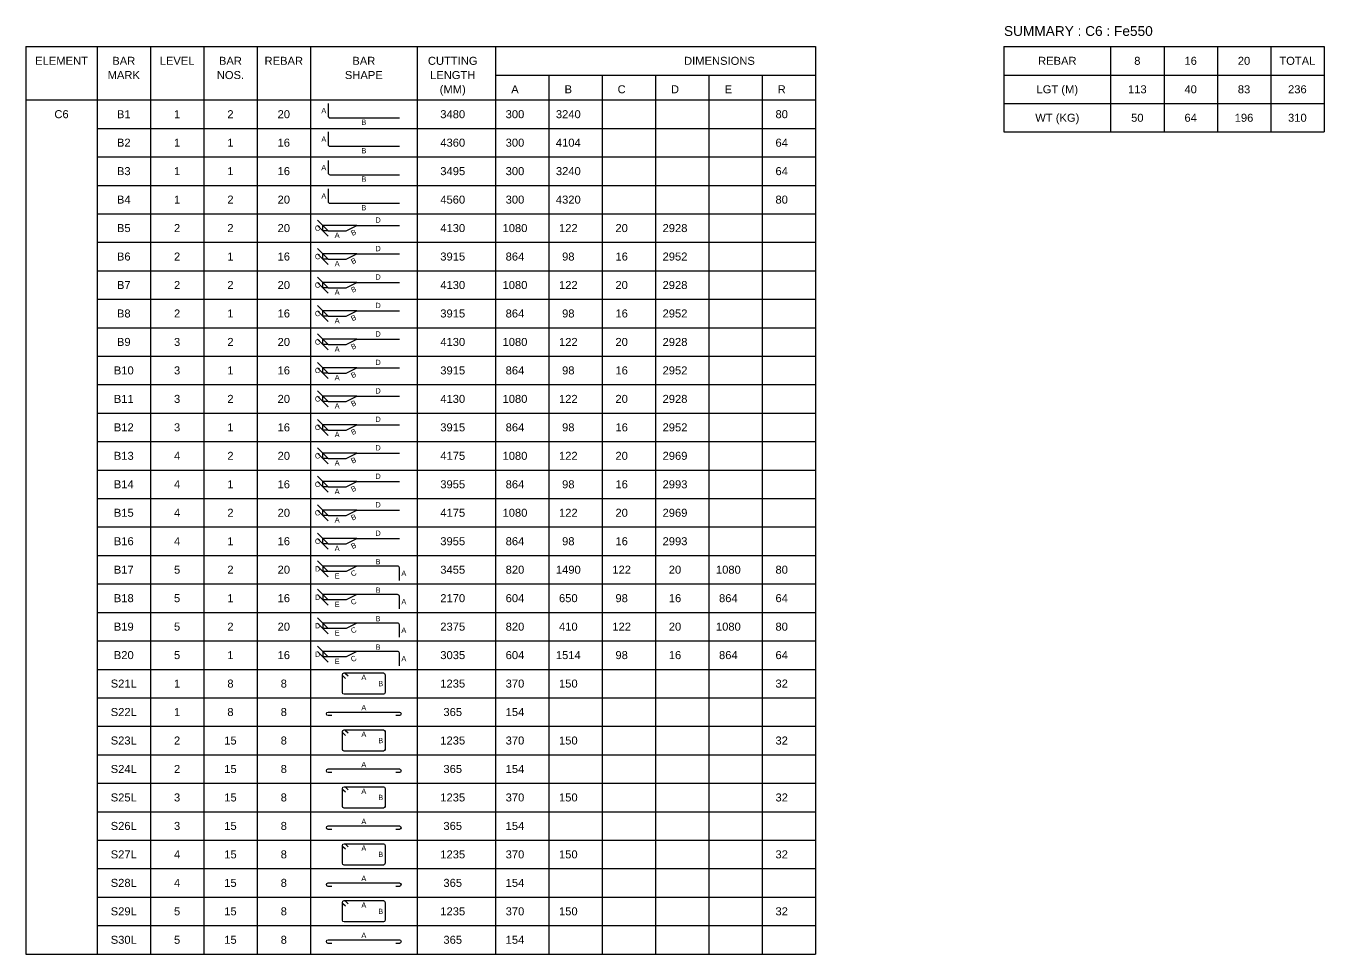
# Model space of a CAD drawing. Header units: inches. Extents: x -14050 to 64750, y -1525 to 593364.
# Drawn here: x 28250 to 64750, y 302028 to 328107 of the extents above; entities that cross this region are included whole.
import ezdxf
from ezdxf.enums import TextEntityAlignment as Align

# ---------------------------------------------------------------- set-up
doc = ezdxf.new("R2010")
doc.units = ezdxf.units.IN
doc.header["$MEASUREMENT"] = 0
for name, color, linetype in [('Dim', 31, 'Continuous'), ('Reinforcement', 130, 'Continuous'), ('Schedule Border', 60, 'Continuous'), ('Schedule Header', 4, 'Continuous'), ('Text', 31, 'Continuous')]:
    doc.layers.add(name, color=color, linetype=linetype)
doc.styles.add('SC-BBS1', font='SansSerif')
doc.styles.get("Standard").update_dxf_attribs({"font": 'txt.shx'})
doc.dimstyles.new('SCBBSDim', dxfattribs={"dimtxt": 225, "dimasz": 0.18, "dimexe": 0, "dimexo": 0, "dimgap": 0, "dimtad": 1, "dimtoh": 1, "dimdec": 0, "dimzin": 0, "dimdsep": 46, "dimtxsty": 'Standard', "dimtsz": 150, "dimcen": 0.09, "dimclrd": 8, "dimclre": 8, "dimclrt": 3, "dimadec": 0, "dimazin": 0, "dimtfac": 1, "dimtdec": 0, "dimtix": 1, "dimtofl": 0, "dimtmove": 0, "dimatfit": 3, "dimfxl": 1, "dimtolj": 1, "dimtzin": 0, "dimarcsym": 0})

# ---------------------------------------------------------------- blocks, each defined once
blk = doc.blocks.new('*D76')
at = {"color": 8, "linetype": 'ByBlock', "lineweight": -2}
for p, q in [((36750, 322353), (36450, 322653)), ((36450, 322503), (36750, 322203)), ((37550, 322503), (36600, 322503)), ((36600, 322353), (36600, 322503)), ((36750, 322353), (36600, 322353))]:
    blk.add_line(p, q, dxfattribs=at)
at = {"layer": 'DEFPOINTS', "color": 31}
for p in [(36600, 322353), (36750, 322353), (37550, 322503)]:
    blk.add_point(p, dxfattribs=at)
blk = doc.blocks.new('*D77')
at = {"color": 8, "linetype": 'ByBlock', "lineweight": -2}
for p, q in [((36750, 321553), (36450, 321853)), ((36450, 321703), (36750, 321403)), ((37550, 321703), (36600, 321703)), ((36600, 321553), (36600, 321703)), ((36750, 321553), (36600, 321553))]:
    blk.add_line(p, q, dxfattribs=at)
at = {"layer": 'DEFPOINTS', "color": 31}
for p in [(37550, 321703), (36600, 321553), (36750, 321553)]:
    blk.add_point(p, dxfattribs=at)
blk = doc.blocks.new('*D78')
at = {"color": 8, "linetype": 'ByBlock', "lineweight": -2}
for p, q in [((36750, 320753), (36450, 321053)), ((36450, 320903), (36750, 320603)), ((37550, 320903), (36600, 320903)), ((36600, 320753), (36600, 320903)), ((36750, 320753), (36600, 320753))]:
    blk.add_line(p, q, dxfattribs=at)
at = {"layer": 'DEFPOINTS', "color": 31}
for p in [(37550, 320903), (36600, 320753), (36750, 320753)]:
    blk.add_point(p, dxfattribs=at)
blk = doc.blocks.new('*D79')
at = {"color": 8, "linetype": 'ByBlock', "lineweight": -2}
for p, q in [((36750, 319953), (36450, 320253)), ((36450, 320103), (36750, 319803)), ((37550, 320103), (36600, 320103)), ((36600, 319953), (36600, 320103)), ((36750, 319953), (36600, 319953))]:
    blk.add_line(p, q, dxfattribs=at)
at = {"layer": 'DEFPOINTS', "color": 31}
for p in [(36600, 319953), (36750, 319953), (37550, 320103)]:
    blk.add_point(p, dxfattribs=at)
blk = doc.blocks.new('*D80')
at = {"color": 8, "linetype": 'ByBlock', "lineweight": -2}
for p, q in [((36750, 319153), (36450, 319453)), ((36450, 319303), (36750, 319003)), ((37550, 319303), (36600, 319303)), ((36600, 319153), (36600, 319303)), ((36750, 319153), (36600, 319153))]:
    blk.add_line(p, q, dxfattribs=at)
at = {"layer": 'DEFPOINTS', "color": 31}
for p in [(36600, 319153), (36750, 319153), (37550, 319303)]:
    blk.add_point(p, dxfattribs=at)
blk = doc.blocks.new('*D81')
at = {"color": 8, "linetype": 'ByBlock', "lineweight": -2}
for p, q in [((36750, 318353), (36450, 318653)), ((36450, 318503), (36750, 318203)), ((37550, 318503), (36600, 318503)), ((36600, 318353), (36600, 318503)), ((36750, 318353), (36600, 318353))]:
    blk.add_line(p, q, dxfattribs=at)
at = {"layer": 'DEFPOINTS', "color": 31}
for p in [(36600, 318353), (36750, 318353), (37550, 318503)]:
    blk.add_point(p, dxfattribs=at)
blk = doc.blocks.new('*D82')
at = {"color": 8, "linetype": 'ByBlock', "lineweight": -2}
for p, q in [((36750, 317553), (36450, 317853)), ((36450, 317703), (36750, 317403)), ((37550, 317703), (36600, 317703)), ((36600, 317553), (36600, 317703)), ((36750, 317553), (36600, 317553))]:
    blk.add_line(p, q, dxfattribs=at)
at = {"layer": 'DEFPOINTS', "color": 31}
for p in [(36600, 317553), (36750, 317553), (37550, 317703)]:
    blk.add_point(p, dxfattribs=at)
blk = doc.blocks.new('*D83')
at = {"color": 8, "linetype": 'ByBlock', "lineweight": -2}
for p, q in [((36750, 316753), (36450, 317053)), ((36450, 316903), (36750, 316603)), ((37550, 316903), (36600, 316903)), ((36600, 316753), (36600, 316903)), ((36750, 316753), (36600, 316753))]:
    blk.add_line(p, q, dxfattribs=at)
at = {"layer": 'DEFPOINTS', "color": 31}
for p in [(37550, 316903), (36600, 316753), (36750, 316753)]:
    blk.add_point(p, dxfattribs=at)
blk = doc.blocks.new('*D84')
at = {"color": 8, "linetype": 'ByBlock', "lineweight": -2}
for p, q in [((36750, 315953), (36450, 316253)), ((36450, 316103), (36750, 315803)), ((37550, 316103), (36600, 316103)), ((36600, 315953), (36600, 316103)), ((36750, 315953), (36600, 315953))]:
    blk.add_line(p, q, dxfattribs=at)
at = {"layer": 'DEFPOINTS', "color": 31}
for p in [(37550, 316103), (36600, 315953), (36750, 315953)]:
    blk.add_point(p, dxfattribs=at)
blk = doc.blocks.new('*D85')
at = {"color": 8, "linetype": 'ByBlock', "lineweight": -2}
for p, q in [((36750, 315153), (36450, 315453)), ((36450, 315303), (36750, 315003)), ((37550, 315303), (36600, 315303)), ((36600, 315153), (36600, 315303)), ((36750, 315153), (36600, 315153))]:
    blk.add_line(p, q, dxfattribs=at)
at = {"layer": 'DEFPOINTS', "color": 31}
for p in [(36600, 315153), (36750, 315153), (37550, 315303)]:
    blk.add_point(p, dxfattribs=at)
blk = doc.blocks.new('*D86')
at = {"color": 8, "linetype": 'ByBlock', "lineweight": -2}
for p, q in [((36750, 314353), (36450, 314653)), ((36450, 314503), (36750, 314203)), ((37550, 314503), (36600, 314503)), ((36600, 314353), (36600, 314503)), ((36750, 314353), (36600, 314353))]:
    blk.add_line(p, q, dxfattribs=at)
at = {"layer": 'DEFPOINTS', "color": 31}
for p in [(36600, 314353), (36750, 314353), (37550, 314503)]:
    blk.add_point(p, dxfattribs=at)
blk = doc.blocks.new('*D87')
at = {"color": 8, "linetype": 'ByBlock', "lineweight": -2}
for p, q in [((36750, 313553), (36450, 313853)), ((36450, 313703), (36750, 313403)), ((37550, 313703), (36600, 313703)), ((36600, 313553), (36600, 313703)), ((36750, 313553), (36600, 313553))]:
    blk.add_line(p, q, dxfattribs=at)
at = {"layer": 'DEFPOINTS', "color": 31}
for p in [(36600, 313553), (36750, 313553), (37550, 313703)]:
    blk.add_point(p, dxfattribs=at)
blk = doc.blocks.new('*D88')
at = {"color": 8, "linetype": 'ByBlock', "lineweight": -2}
for p, q in [((36750, 312778), (36450, 313078)), ((36450, 312928), (36750, 312628)), ((37550, 312928), (36600, 312928)), ((36600, 312928), (36600, 312778)), ((37250, 312778), (36600, 312778))]:
    blk.add_line(p, q, dxfattribs=at)
at = {"layer": 'DEFPOINTS', "color": 31}
for p in [(36600, 312928), (37550, 312928), (37250, 312778)]:
    blk.add_point(p, dxfattribs=at)
blk = doc.blocks.new('*D89')
at = {"color": 8, "linetype": 'ByBlock', "lineweight": -2}
for p, q in [((36750, 311978), (36450, 312278)), ((36450, 312128), (36750, 311828)), ((37550, 312128), (36600, 312128)), ((36600, 312128), (36600, 311978)), ((37250, 311978), (36600, 311978))]:
    blk.add_line(p, q, dxfattribs=at)
at = {"layer": 'DEFPOINTS', "color": 31}
for p in [(36600, 312128), (37550, 312128), (37250, 311978)]:
    blk.add_point(p, dxfattribs=at)
blk = doc.blocks.new('*D90')
at = {"color": 8, "linetype": 'ByBlock', "lineweight": -2}
for p, q in [((36750, 311178), (36450, 311478)), ((36450, 311328), (36750, 311028)), ((37550, 311328), (36600, 311328)), ((36600, 311328), (36600, 311178)), ((37250, 311178), (36600, 311178))]:
    blk.add_line(p, q, dxfattribs=at)
at = {"layer": 'DEFPOINTS', "color": 31}
for p in [(36600, 311328), (37250, 311178), (37550, 311328)]:
    blk.add_point(p, dxfattribs=at)
blk = doc.blocks.new('*D91')
at = {"color": 8, "linetype": 'ByBlock', "lineweight": -2}
for p, q in [((36750, 310378), (36450, 310678)), ((36450, 310528), (36750, 310228)), ((37550, 310528), (36600, 310528)), ((36600, 310528), (36600, 310378)), ((37250, 310378), (36600, 310378))]:
    blk.add_line(p, q, dxfattribs=at)
at = {"layer": 'DEFPOINTS', "color": 31}
for p in [(36600, 310528), (37250, 310378), (37550, 310528)]:
    blk.add_point(p, dxfattribs=at)

msp = doc.modelspace()

# ---------------------------------------------------------------- linework, layer by layer
at = {"layer": 'Reinforcement'}
for points in [[(36750, 325928), (36750, 325578, 0.5), (36800, 325528), (38750, 325528)], [(36750, 325128), (36750, 324778, 0.5), (36800, 324728), (38750, 324728)], [(36750, 324328), (36750, 323978, 0.5), (36800, 323928), (38750, 323928)], [(36750, 323528), (36750, 323178, 0.5), (36800, 323128), (38750, 323128)], [(38750, 312528), (38750, 312878, 0.5), (38700, 312928), (37550, 312928), (37250, 312778), (36750, 312778)], [(38750, 311728), (38750, 312078, 0.5), (38700, 312128), (37550, 312128), (37250, 311978), (36750, 311978)], [(38750, 310928), (38750, 311278, 0.5), (38700, 311328), (37550, 311328), (37250, 311178), (36750, 311178)], [(38750, 310128), (38750, 310478, 0.5), (38700, 310528), (37550, 310528), (37250, 310378), (36750, 310378)], [(37235.4, 309771.9), (37164.6, 309842.6, -0.1989124), (37150, 309878, -0.4142046), (37200, 309928, -0.1989044), (37235.4, 309913.4), (37306.1, 309842.6)], [(36850, 308728), (36750, 308728, -1), (36750, 308828), (38750, 308828, -1), (38750, 308728), (38650, 308728)], [(37235.4, 308171.9), (37164.6, 308242.6, -0.1989124), (37150, 308278, -0.4142046), (37200, 308328, -0.1989044), (37235.4, 308313.4), (37306.1, 308242.6)], [(36850, 307128), (36750, 307128, -1), (36750, 307228), (38750, 307228, -1), (38750, 307128), (38650, 307128)], [(37235.4, 306571.9), (37164.6, 306642.6, -0.1989124), (37150, 306678, -0.4142046), (37200, 306728, -0.1989044), (37235.4, 306713.4), (37306.1, 306642.6)], [(36850, 305528), (36750, 305528, -1), (36750, 305628), (38750, 305628, -1), (38750, 305528), (38650, 305528)], [(37235.4, 304971.9), (37164.6, 305042.6, -0.1989124), (37150, 305078, -0.4142046), (37200, 305128, -0.1989044), (37235.4, 305113.4), (37306.1, 305042.6)], [(36850, 303928), (36750, 303928, -1), (36750, 304028), (38750, 304028, -1), (38750, 303928), (38650, 303928)], [(37235.4, 303371.9), (37164.6, 303442.6, -0.1989124), (37150, 303478, -0.4142046), (37200, 303528, -0.1989044), (37235.4, 303513.4), (37306.1, 303442.6)], [(36850, 302328), (36750, 302328, -1), (36750, 302428), (38750, 302428, -1), (38750, 302328), (38650, 302328)]]:
    msp.add_lwpolyline(points, format="xyb", dxfattribs=at)
for points in [[(36750, 322353), (37250, 322353), (37550, 322503), (38750, 322503)], [(36750, 321553), (37250, 321553), (37550, 321703), (38750, 321703)], [(36750, 320753), (37250, 320753), (37550, 320903), (38750, 320903)], [(36750, 319953), (37250, 319953), (37550, 320103), (38750, 320103)], [(36750, 319153), (37250, 319153), (37550, 319303), (38750, 319303)], [(36750, 318353), (37250, 318353), (37550, 318503), (38750, 318503)], [(36750, 317553), (37250, 317553), (37550, 317703), (38750, 317703)], [(36750, 316753), (37250, 316753), (37550, 316903), (38750, 316903)], [(36750, 315953), (37250, 315953), (37550, 316103), (38750, 316103)], [(36750, 315153), (37250, 315153), (37550, 315303), (38750, 315303)], [(36750, 314353), (37250, 314353), (37550, 314503), (38750, 314503)], [(36750, 313553), (37250, 313553), (37550, 313703), (38750, 313703)]]:
    msp.add_lwpolyline(points, dxfattribs=at)
for points in [[(37150, 309878, -0.4142046), (37200, 309928), (38300, 309928, -0.4142046), (38350, 309878), (38350, 309378, -0.4142046), (38300, 309328), (37200, 309328, -0.4142046), (37150, 309378)], [(37150, 308278, -0.4142046), (37200, 308328), (38300, 308328, -0.4142046), (38350, 308278), (38350, 307778, -0.4142046), (38300, 307728), (37200, 307728, -0.4142046), (37150, 307778)], [(37150, 306678, -0.4142046), (37200, 306728), (38300, 306728, -0.4142046), (38350, 306678), (38350, 306178, -0.4142046), (38300, 306128), (37200, 306128, -0.4142046), (37150, 306178)], [(37150, 305078, -0.4142046), (37200, 305128), (38300, 305128, -0.4142046), (38350, 305078), (38350, 304578, -0.4142046), (38300, 304528), (37200, 304528, -0.4142046), (37150, 304578)], [(37150, 303478, -0.4142046), (37200, 303528), (38300, 303528, -0.4142046), (38350, 303478), (38350, 302978, -0.4142046), (38300, 302928), (37200, 302928, -0.4142046), (37150, 302978)]]:
    msp.add_lwpolyline(points, format="xyb", close=True, dxfattribs=at)
at = {"layer": 'Schedule Border'}
for p, q in [((28250, 327528), (50450, 327528)), ((28250, 327528), (28250, 302028)), ((30250, 327528), (30250, 302028)), ((31750, 327528), (31750, 302028)), ((33250, 327528), (33250, 302028)), ((34750, 327528), (34750, 302028)), ((36250, 327528), (36250, 302028)), ((39250, 327528), (39250, 302028)), ((41450, 327528), (41450, 302028)), ((50450, 327528), (50450, 302028)), ((55750, 327528), (64750, 327528)), ((55750, 327528), (55750, 325128)), ((58750, 327528), (58750, 325128)), ((60250, 327528), (60250, 325128)), ((61750, 327528), (61750, 325128)), ((63250, 327528), (63250, 325128)), ((64750, 327528), (64750, 325128)), ((41450, 326728), (50450, 326728)), ((42950, 326728), (42950, 302028)), ((44450, 326728), (44450, 302028)), ((45950, 326728), (45950, 302028)), ((47450, 326728), (47450, 302028)), ((48950, 326728), (48950, 302028)), ((55750, 326728), (64750, 326728)), ((28250, 326028), (50450, 326028)), ((55750, 325928), (64750, 325928)), ((30250, 325228), (50450, 325228)), ((55750, 325128), (64750, 325128)), ((30250, 324428), (50450, 324428)), ((30250, 323628), (50450, 323628)), ((30250, 322828), (50450, 322828)), ((30250, 322028), (50450, 322028)), ((30250, 321228), (50450, 321228)), ((30250, 320428), (50450, 320428)), ((30250, 319628), (50450, 319628)), ((30250, 318828), (50450, 318828)), ((30250, 318028), (50450, 318028)), ((30250, 317228), (50450, 317228)), ((30250, 316428), (50450, 316428)), ((30250, 315628), (50450, 315628)), ((30250, 314828), (50450, 314828)), ((30250, 314028), (50450, 314028)), ((30250, 313228), (50450, 313228)), ((30250, 312428), (50450, 312428)), ((30250, 311628), (50450, 311628)), ((30250, 310828), (50450, 310828)), ((30250, 310028), (50450, 310028)), ((30250, 309228), (50450, 309228)), ((30250, 308428), (50450, 308428)), ((30250, 307628), (50450, 307628)), ((30250, 306828), (50450, 306828)), ((30250, 306028), (50450, 306028)), ((30250, 305228), (50450, 305228)), ((30250, 304428), (50450, 304428)), ((30250, 303628), (50450, 303628)), ((30250, 302828), (50450, 302828)), ((28250, 302028), (50450, 302028))]:
    msp.add_line(p, q, dxfattribs=at)

# ---------------------------------------------------------------- texts
at = {"layer": 'Dim', "style": 'SC-BBS1'}
for s, p in [('A', (36625, 325728)), ('B', (37750, 325403)), ('A', (36625, 324928)), ('B', (37750, 324603)), ('A', (36625, 324128)), ('B', (37750, 323803)), ('A', (36625, 323328)), ('B', (37750, 323003)), ('D', (38150, 322653)), ('C', (36450, 322428)), ('A', (37000, 322228)), ('C', (36450, 321628)), ('D', (38150, 321853)), ('A', (37000, 321428)), ('C', (36450, 320828)), ('D', (38150, 321053)), ('A', (37000, 320628)), ('C', (36450, 320028)), ('D', (38150, 320253)), ('A', (37000, 319828)), ('D', (38150, 319453)), ('C', (36450, 319228)), ('A', (37000, 319028)), ('D', (38150, 318653)), ('C', (36450, 318428)), ('A', (37000, 318228)), ('D', (38150, 317853)), ('C', (36450, 317628)), ('A', (37000, 317428)), ('C', (36450, 316828)), ('D', (38150, 317053)), ('A', (37000, 316628)), ('C', (36450, 316028)), ('D', (38150, 316253)), ('A', (37000, 315828)), ('D', (38150, 315453)), ('C', (36450, 315228)), ('A', (37000, 315028)), ('D', (38150, 314653)), ('C', (36450, 314428)), ('A', (37000, 314228)), ('D', (38150, 313853)), ('C', (36450, 313628)), ('A', (37000, 313428)), ('D', (36450, 312853)), ('B', (38150, 313053)), ('E', (37000, 312653)), ('A', (38875, 312728)), ('D', (36450, 312053)), ('B', (38150, 312253)), ('E', (37000, 311853)), ('A', (38875, 311928)), ('B', (38150, 311453)), ('D', (36450, 311253)), ('E', (37000, 311053)), ('A', (38875, 311128)), ('B', (38150, 310653)), ('D', (36450, 310453)), ('E', (37000, 310253)), ('A', (38875, 310328)), ('A', (37750, 309803)), ('B', (38225, 309628)), ('A', (37750, 308953)), ('A', (37750, 308203)), ('B', (38225, 308028)), ('A', (37750, 307353)), ('A', (37750, 306603)), ('B', (38225, 306428)), ('A', (37750, 305753)), ('A', (37750, 305003)), ('B', (38225, 304828)), ('A', (37750, 304153)), ('A', (37750, 303403)), ('B', (38225, 303228)), ('A', (37750, 302553))]:
    msp.add_text(s, height=150, dxfattribs=at).set_placement(p, align=Align.MIDDLE_CENTER)
for s, p in [('B', (37462.5, 322303)), ('B', (37462.5, 321503)), ('B', (37462.5, 320703)), ('B', (37462.5, 319903)), ('B', (37462.5, 319103)), ('B', (37462.5, 318303)), ('B', (37462.5, 317503)), ('B', (37462.5, 316703)), ('B', (37462.5, 315903)), ('B', (37462.5, 315103)), ('B', (37462.5, 314303)), ('B', (37462.5, 313503)), ('C', (37462.5, 312728)), ('C', (37462.5, 311928)), ('C', (37462.5, 311128)), ('C', (37462.5, 310328))]:
    msp.add_text(s, height=150, rotation=26.56505, dxfattribs=at).set_placement(p, align=Align.MIDDLE_CENTER)
at = {"layer": 'Schedule Header', "style": 'SC-BBS1'}
msp.add_text('SUMMARY : C6 : Fe550', height=275, dxfattribs=at).set_placement((55750, 327828))
for s, p in [('ELEMENT', (29250, 327128)), ('BAR', (31000, 327128)), ('LEVEL', (32500, 327128)), ('BAR', (34000, 327128)), ('REBAR', (35500, 327128)), ('BAR', (37750, 327128)), ('CUTTING', (40250, 327128)), ('DIMENSIONS', (47750, 327128)), ('REBAR', (57250, 327128)), ('8', (59500, 327128)), ('16', (61000, 327128)), ('20', (62500, 327128)), ('TOTAL', (64000, 327128)), ('MARK', (31000, 326728)), ('NOS.', (34000, 326728)), ('SHAPE', (37750, 326728)), ('LENGTH', (40250, 326728)), ('(MM)', (40250, 326328)), ('A', (42000, 326328)), ('B', (43500, 326328)), ('C', (45000, 326328)), ('D', (46500, 326328)), ('E', (48000, 326328)), ('R', (49500, 326328)), ('LGT (M)', (57250, 326328)), ('WT (KG)', (57250, 325528))]:
    msp.add_text(s, height=225, dxfattribs=at).set_placement(p, align=Align.MIDDLE_CENTER)
at = {"layer": 'Text', "style": 'SC-BBS1'}
for s, p in [('113', (59500, 326328)), ('40', (61000, 326328)), ('83', (62500, 326328)), ('236', (64000, 326328)), ('C6', (29250, 325628)), ('B1', (31000, 325628)), ('1', (32500, 325628)), ('2', (34000, 325628)), ('20', (35500, 325628)), ('3480', (40250, 325628)), ('300', (42000, 325628)), ('3240', (43500, 325628)), ('80', (49500, 325628)), ('50', (59500, 325528)), ('64', (61000, 325528)), ('196', (62500, 325528)), ('310', (64000, 325528)), ('B2', (31000, 324828)), ('1', (32500, 324828)), ('1', (34000, 324828)), ('16', (35500, 324828)), ('4360', (40250, 324828)), ('300', (42000, 324828)), ('4104', (43500, 324828)), ('64', (49500, 324828)), ('B3', (31000, 324028)), ('1', (32500, 324028)), ('1', (34000, 324028)), ('16', (35500, 324028)), ('3495', (40250, 324028)), ('300', (42000, 324028)), ('3240', (43500, 324028)), ('64', (49500, 324028)), ('B4', (31000, 323228)), ('1', (32500, 323228)), ('2', (34000, 323228)), ('20', (35500, 323228)), ('4560', (40250, 323228)), ('300', (42000, 323228)), ('4320', (43500, 323228)), ('80', (49500, 323228)), ('B5', (31000, 322428)), ('2', (32500, 322428)), ('2', (34000, 322428)), ('20', (35500, 322428)), ('4130', (40250, 322428)), ('1080', (42000, 322428)), ('122', (43500, 322428)), ('20', (45000, 322428)), ('2928', (46500, 322428)), ('B6', (31000, 321628)), ('2', (32500, 321628)), ('1', (34000, 321628)), ('16', (35500, 321628)), ('3915', (40250, 321628)), ('864', (42000, 321628)), ('98', (43500, 321628)), ('16', (45000, 321628)), ('2952', (46500, 321628)), ('B7', (31000, 320828)), ('2', (32500, 320828)), ('2', (34000, 320828)), ('20', (35500, 320828)), ('4130', (40250, 320828)), ('1080', (42000, 320828)), ('122', (43500, 320828)), ('20', (45000, 320828)), ('2928', (46500, 320828)), ('B8', (31000, 320028)), ('2', (32500, 320028)), ('1', (34000, 320028)), ('16', (35500, 320028)), ('3915', (40250, 320028)), ('864', (42000, 320028)), ('98', (43500, 320028)), ('16', (45000, 320028)), ('2952', (46500, 320028)), ('B9', (31000, 319228)), ('3', (32500, 319228)), ('2', (34000, 319228)), ('20', (35500, 319228)), ('4130', (40250, 319228)), ('1080', (42000, 319228)), ('122', (43500, 319228)), ('20', (45000, 319228)), ('2928', (46500, 319228)), ('B10', (31000, 318428)), ('3', (32500, 318428)), ('1', (34000, 318428)), ('16', (35500, 318428)), ('3915', (40250, 318428)), ('864', (42000, 318428)), ('98', (43500, 318428)), ('16', (45000, 318428)), ('2952', (46500, 318428)), ('B11', (31000, 317628)), ('3', (32500, 317628)), ('2', (34000, 317628)), ('20', (35500, 317628)), ('4130', (40250, 317628)), ('1080', (42000, 317628)), ('122', (43500, 317628)), ('20', (45000, 317628)), ('2928', (46500, 317628)), ('B12', (31000, 316828)), ('3', (32500, 316828)), ('1', (34000, 316828)), ('16', (35500, 316828)), ('3915', (40250, 316828)), ('864', (42000, 316828)), ('98', (43500, 316828)), ('16', (45000, 316828)), ('2952', (46500, 316828)), ('B13', (31000, 316028)), ('4', (32500, 316028)), ('2', (34000, 316028)), ('20', (35500, 316028)), ('4175', (40250, 316028)), ('1080', (42000, 316028)), ('122', (43500, 316028)), ('20', (45000, 316028)), ('2969', (46500, 316028)), ('B14', (31000, 315228)), ('4', (32500, 315228)), ('1', (34000, 315228)), ('16', (35500, 315228)), ('3955', (40250, 315228)), ('864', (42000, 315228)), ('98', (43500, 315228)), ('16', (45000, 315228)), ('2993', (46500, 315228)), ('B15', (31000, 314428)), ('4', (32500, 314428)), ('2', (34000, 314428)), ('20', (35500, 314428)), ('4175', (40250, 314428)), ('1080', (42000, 314428)), ('122', (43500, 314428)), ('20', (45000, 314428)), ('2969', (46500, 314428)), ('B16', (31000, 313628)), ('4', (32500, 313628)), ('1', (34000, 313628)), ('16', (35500, 313628)), ('3955', (40250, 313628)), ('864', (42000, 313628)), ('98', (43500, 313628)), ('16', (45000, 313628)), ('2993', (46500, 313628)), ('B17', (31000, 312828)), ('5', (32500, 312828)), ('2', (34000, 312828)), ('20', (35500, 312828)), ('3455', (40250, 312828)), ('820', (42000, 312828)), ('1490', (43500, 312828)), ('122', (45000, 312828)), ('20', (46500, 312828)), ('1080', (48000, 312828)), ('80', (49500, 312828)), ('B18', (31000, 312028)), ('5', (32500, 312028)), ('1', (34000, 312028)), ('16', (35500, 312028)), ('2170', (40250, 312028)), ('604', (42000, 312028)), ('650', (43500, 312028)), ('98', (45000, 312028)), ('16', (46500, 312028)), ('864', (48000, 312028)), ('64', (49500, 312028)), ('B19', (31000, 311228)), ('5', (32500, 311228)), ('2', (34000, 311228)), ('20', (35500, 311228)), ('2375', (40250, 311228)), ('820', (42000, 311228)), ('410', (43500, 311228)), ('122', (45000, 311228)), ('20', (46500, 311228)), ('1080', (48000, 311228)), ('80', (49500, 311228)), ('B20', (31000, 310428)), ('5', (32500, 310428)), ('1', (34000, 310428)), ('16', (35500, 310428)), ('3035', (40250, 310428)), ('604', (42000, 310428)), ('1514', (43500, 310428)), ('98', (45000, 310428)), ('16', (46500, 310428)), ('864', (48000, 310428)), ('64', (49500, 310428)), ('S21L', (31000, 309628)), ('1', (32500, 309628)), ('8', (34000, 309628)), ('8', (35500, 309628)), ('1235', (40250, 309628)), ('370', (42000, 309628)), ('150', (43500, 309628)), ('32', (49500, 309628)), ('S22L', (31000, 308828)), ('1', (32500, 308828)), ('8', (34000, 308828)), ('8', (35500, 308828)), ('365', (40250, 308828)), ('154', (42000, 308828)), ('S23L', (31000, 308028)), ('2', (32500, 308028)), ('15', (34000, 308028)), ('8', (35500, 308028)), ('1235', (40250, 308028)), ('370', (42000, 308028)), ('150', (43500, 308028)), ('32', (49500, 308028)), ('S24L', (31000, 307228)), ('2', (32500, 307228)), ('15', (34000, 307228)), ('8', (35500, 307228)), ('365', (40250, 307228)), ('154', (42000, 307228)), ('S25L', (31000, 306428)), ('3', (32500, 306428)), ('15', (34000, 306428)), ('8', (35500, 306428)), ('1235', (40250, 306428)), ('370', (42000, 306428)), ('150', (43500, 306428)), ('32', (49500, 306428)), ('S26L', (31000, 305628)), ('3', (32500, 305628)), ('15', (34000, 305628)), ('8', (35500, 305628)), ('365', (40250, 305628)), ('154', (42000, 305628)), ('S27L', (31000, 304828)), ('4', (32500, 304828)), ('15', (34000, 304828)), ('8', (35500, 304828)), ('1235', (40250, 304828)), ('370', (42000, 304828)), ('150', (43500, 304828)), ('32', (49500, 304828)), ('S28L', (31000, 304028)), ('4', (32500, 304028)), ('15', (34000, 304028)), ('8', (35500, 304028)), ('365', (40250, 304028)), ('154', (42000, 304028)), ('S29L', (31000, 303228)), ('5', (32500, 303228)), ('15', (34000, 303228)), ('8', (35500, 303228)), ('1235', (40250, 303228)), ('370', (42000, 303228)), ('150', (43500, 303228)), ('32', (49500, 303228)), ('S30L', (31000, 302428)), ('5', (32500, 302428)), ('15', (34000, 302428)), ('8', (35500, 302428)), ('365', (40250, 302428)), ('154', (42000, 302428))]:
    msp.add_text(s, height=225, dxfattribs=at).set_placement(p, align=Align.MIDDLE_CENTER)

# ---------------------------------------------------------------- dimensions: what is measured, and where the dimension line sits
at = {"layer": 'Dim'}
for base, p1, p2, picture, middle in [((36600, 322503), (36750, 322353), (37550, 322503), '*D76', (36600, 322428)), ((36600, 321703), (36750, 321553), (37550, 321703), '*D77', (36600, 321628)), ((36600, 320903), (36750, 320753), (37550, 320903), '*D78', (36600, 320828)), ((36600, 320103), (36750, 319953), (37550, 320103), '*D79', (36600, 320028)), ((36600, 319303), (36750, 319153), (37550, 319303), '*D80', (36600, 319228)), ((36600, 318503), (36750, 318353), (37550, 318503), '*D81', (36600, 318428)), ((36600, 317703), (36750, 317553), (37550, 317703), '*D82', (36600, 317628)), ((36600, 316903), (36750, 316753), (37550, 316903), '*D83', (36600, 316828)), ((36600, 316103), (36750, 315953), (37550, 316103), '*D84', (36600, 316028)), ((36600, 315303), (36750, 315153), (37550, 315303), '*D85', (36600, 315228)), ((36600, 314503), (36750, 314353), (37550, 314503), '*D86', (36600, 314428)), ((36600, 313703), (36750, 313553), (37550, 313703), '*D87', (36600, 313628)), ((36600, 312778), (37550, 312928), (37250, 312778), '*D88', (36600, 312853)), ((36600, 311978), (37550, 312128), (37250, 311978), '*D89', (36600, 312053)), ((36600, 311178), (37550, 311328), (37250, 311178), '*D90', (36600, 311253)), ((36600, 310378), (37550, 310528), (37250, 310378), '*D91', (36600, 310453))]:
    dim = msp.add_linear_dim(base=base, p1=p1, p2=p2, angle=90, text=' ', dimstyle='SCBBSDim', dxfattribs=at)
    dim.commit()
    dim.dimension.update_dxf_attribs({"geometry": picture, "text_midpoint": middle})

doc.saveas('drawing.dxf')
